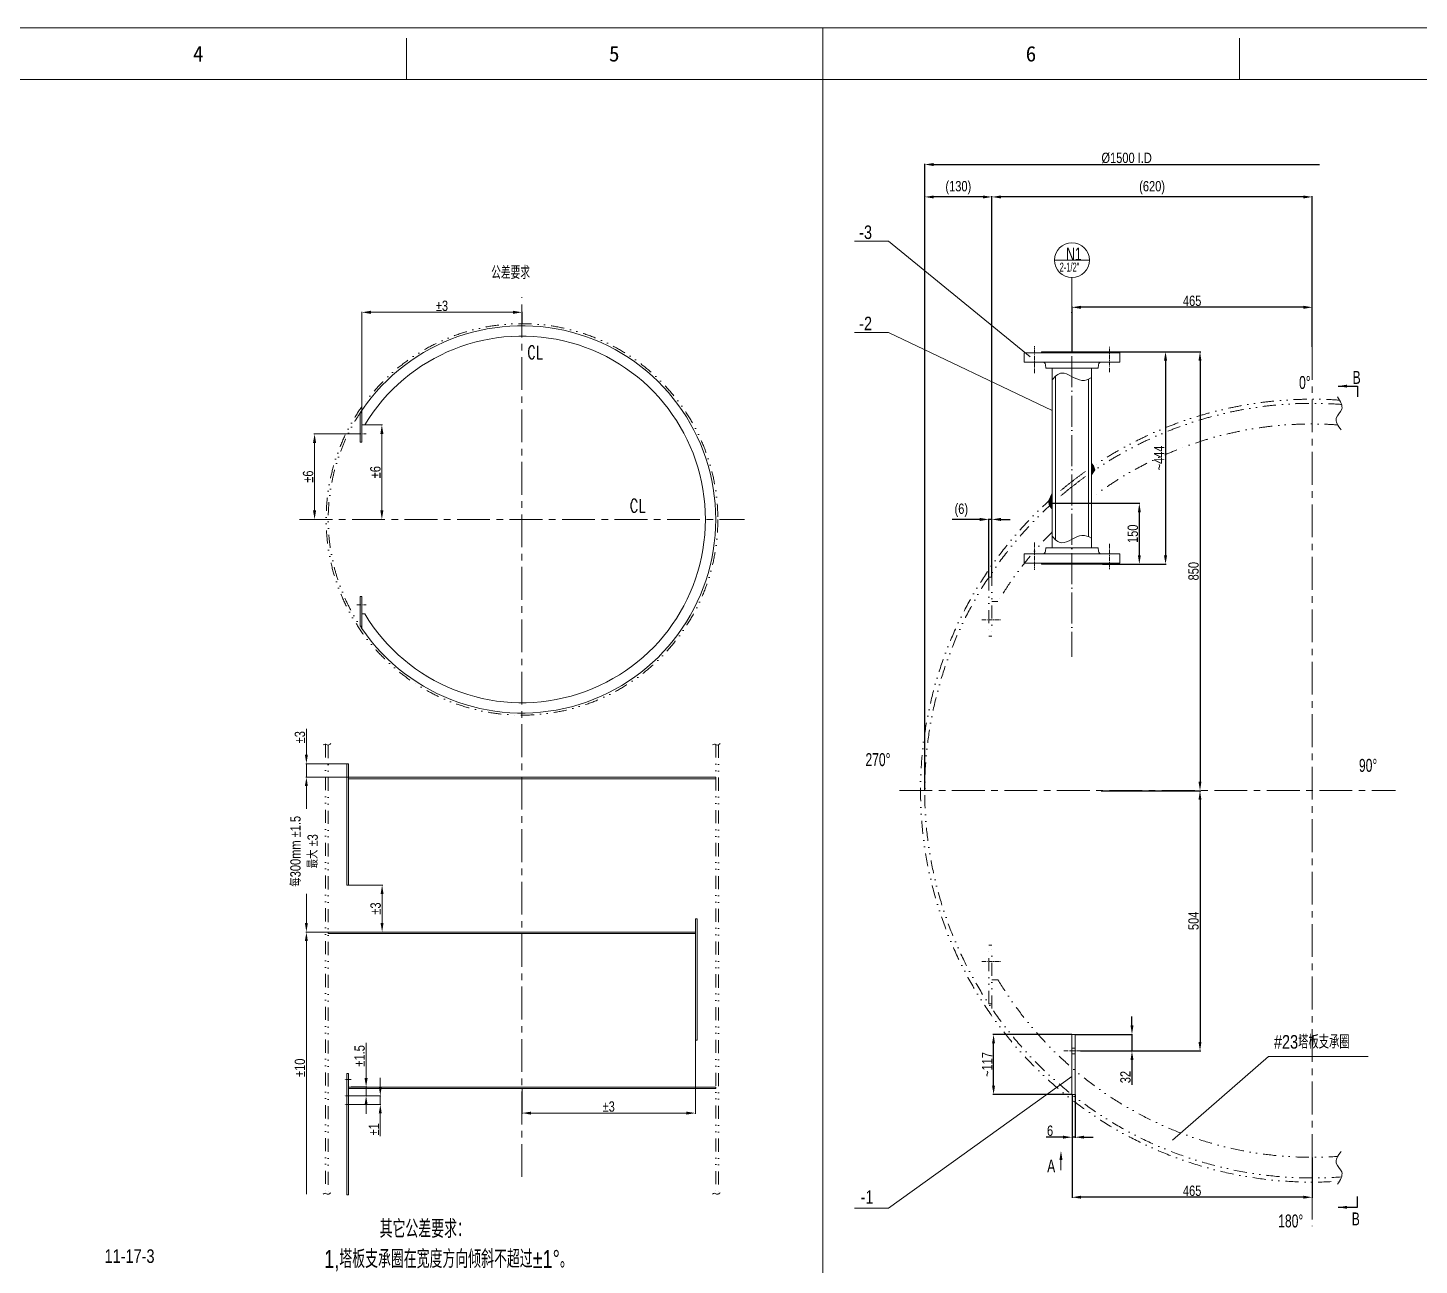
# Model space of a CAD drawing. Header units: millimetres. Extents: x 8160 to 405605, y -30951 to 80400.
# Drawn here: x 369472 to 380242, y 20978 to 30562 of the extents above; entities that cross this region are included whole.
import ezdxf

# ---------------------------------------------------------------- set-up
doc = ezdxf.new("R2010")
doc.units = ezdxf.units.MM
for name, pattern in [('ACAD_ISO04W100', [30.5, 24, -3, 0.5, -3]), ('CENTER', [50.8, 31.75, -6.35, 6.35, -6.35]), ('DIVIDE', [31.75, 12.7, -6.35, 0, -6.35, 0, -6.35]), ('HIDDEN', [9.525, 6.35, -3.175])]:
    doc.linetypes.add(name, pattern=pattern)
doc.layers.get('0').update_dxf_attribs({"lineweight": 13})
doc.layers.get('Defpoints').update_dxf_attribs({"lineweight": 13})
for name, color, linetype, lineweight in [('bh', 7, 'Continuous', 13), ('CENTER', 1, 'CENTER', 13), ('DIM', 7, 'Continuous', 13), ('DIVIDE', 3, 'DIVIDE', 13), ('HIDDEN', 6, 'HIDDEN', 13), ('PROFILE', 4, 'Continuous', 15), ('SEE', 2, 'Continuous', 13), ('table_o', 161, 'Continuous', 13)]:
    doc.layers.add(name, color=color, linetype=linetype, lineweight=lineweight)
doc.styles.add('HZ', font='txt.shx', dxfattribs={"width": 0.75, "bigfont": 'tcc_hzdx.shx'})
doc.styles.add('HZDX', font='tcc_simp.shx', dxfattribs={"width": 0.8, "height": 80, "bigfont": 'hzdx.shx'})
doc.styles.add('TCC', font='tcc_simp.shx', dxfattribs={"width": 0.75, "bigfont": 'tcc_hzdx.shx'})
doc.styles.add('图签', font='SimSun.ttf', dxfattribs={"height": 3})
doc.dimstyles.new('uni', dxfattribs={"dimtxt": 90, "dimasz": 70, "dimexe": 5, "dimexo": 0.625, "dimgap": 10, "dimtad": 1, "dimdec": 0, "dimdsep": 46, "dimtxsty": 'HZDX', "dimcen": 2.5, "dimadec": 0, "dimazin": 0, "dimtfac": 1, "dimtdec": 0, "dimtmove": 0, "dimatfit": 3, "dimfxl": 0, "dimarcsym": 0})

# ---------------------------------------------------------------- blocks, each defined once
blk = doc.blocks.new('*D698')
at = {"layer": 'Defpoints', "color": 0}
for p in [(88556, 9970), (89796, 9882), (88556, 9210)]:
    blk.add_point(p, dxfattribs=at)
at = {"layer": 'DIM', "color": 0, "lineweight": -2}
for p, q in [((88556, 9211), (88556, 9975)), ((89726, 9970), (88626, 9970)), ((89796, 9882), (89796, 9975))]:
    blk.add_line(p, q, dxfattribs=at)
at = {"layer": 'DIM', "color": 0}
for points in [[(88626, 9982), (88626, 9958), (88556, 9970)], [(89726, 9982), (89726, 9958), (89796, 9970)]]:
    blk.add_solid(points, dxfattribs=at)
at = {"layer": 'DIM', "color": 0, "insert": (89176, 10020), "char_height": 80, "attachment_point": 5, "style": 'HZDX'}
blk.add_mtext('%%p3', dxfattribs=at)
blk = doc.blocks.new('*D699')
at = {"layer": 'Defpoints', "color": 0}
for p in [(88579, 9098), (88579, 8366), (88711, 8366)]:
    blk.add_point(p, dxfattribs=at)
at = {"layer": 'DIM', "color": 0, "lineweight": -2}
for p, q in [((88580, 9098), (88716, 9098)), ((88711, 9028), (88711, 8436)), ((88580, 8366), (88716, 8366))]:
    blk.add_line(p, q, dxfattribs=at)
at = {"layer": 'DIM', "color": 0}
for points in [[(88699, 9028), (88723, 9028), (88711, 9098)], [(88699, 8436), (88723, 8436), (88711, 8366)]]:
    blk.add_solid(points, dxfattribs=at)
at = {"layer": 'DIM', "color": 0, "insert": (88661, 8732), "char_height": 80, "attachment_point": 5, "rotation": 90, "style": 'HZDX'}
blk.add_mtext('%%p6', dxfattribs=at)
blk = doc.blocks.new('*D700')
at = {"layer": 'Defpoints', "color": 0}
for p in [(88517, 9028), (88190, 8366), (88280, 8366)]:
    blk.add_point(p, dxfattribs=at)
at = {"layer": 'DIM', "color": 0, "lineweight": -2}
for p, q in [((88516, 9028), (88185, 9028)), ((88190, 8958), (88190, 8436)), ((88279, 8366), (88185, 8366))]:
    blk.add_line(p, q, dxfattribs=at)
at = {"layer": 'DIM', "color": 0}
for points in [[(88178, 8958), (88202, 8958), (88190, 9028)], [(88178, 8436), (88202, 8436), (88190, 8366)]]:
    blk.add_solid(points, dxfattribs=at)
at = {"layer": 'DIM', "color": 0, "insert": (88140, 8697), "char_height": 80, "attachment_point": 5, "rotation": 90, "style": 'HZDX'}
blk.add_mtext('%%p6', dxfattribs=at)
blk = doc.blocks.new('*D701')
at = {"layer": 'Defpoints', "color": 0}
for p in [(88127, 6474), (88441, 6474), (88453, 6370)]:
    blk.add_point(p, dxfattribs=at)
at = {"layer": 'DIM', "color": 0, "lineweight": -2}
for p, q in [((88127, 6544), (88127, 6745)), ((88440, 6474), (88122, 6474)), ((88127, 6370), (88127, 6474)), ((88452, 6370), (88122, 6370)), ((88127, 6300), (88127, 6230))]:
    blk.add_line(p, q, dxfattribs=at)
at = {"layer": 'DIM', "color": 0}
for points in [[(88115, 6544), (88138, 6544), (88127, 6474)], [(88115, 6300), (88138, 6300), (88127, 6370)]]:
    blk.add_solid(points, dxfattribs=at)
at = {"layer": 'DIM', "color": 0, "insert": (88077, 6679), "char_height": 80, "attachment_point": 5, "rotation": 90, "style": 'HZDX'}
blk.add_mtext('%%P3', dxfattribs=at)
blk = doc.blocks.new('*D702')
at = {"layer": 'Defpoints', "color": 0}
for p in [(88453, 6370), (88127, 5170), (88296, 5170)]:
    blk.add_point(p, dxfattribs=at)
at = {"layer": 'DIM', "color": 0, "lineweight": -2}
for p, q in [((88452, 6370), (88122, 6370)), ((88127, 6300), (88127, 6124)), ((88127, 5240), (88127, 5467)), ((88295, 5170), (88122, 5170))]:
    blk.add_line(p, q, dxfattribs=at)
at = {"layer": 'DIM', "color": 0}
for points in [[(88115, 6300), (88138, 6300), (88127, 6370)], [(88115, 5240), (88138, 5240), (88127, 5170)]]:
    blk.add_solid(points, dxfattribs=at)
at = {"layer": 'DIM', "color": 0, "insert": (88109, 5795), "char_height": 80, "attachment_point": 5, "rotation": 90, "style": 'HZDX'}
blk.add_mtext('每300mm %%P1.5\\P最大 %%p3', dxfattribs=at)
blk = doc.blocks.new('*D703')
at = {"layer": 'Defpoints', "color": 0}
for p in [(88453, 5534), (88453, 5170), (88713, 5170)]:
    blk.add_point(p, dxfattribs=at)
at = {"layer": 'DIM', "color": 0, "lineweight": -2}
for p, q in [((88454, 5534), (88718, 5534)), ((88713, 5464), (88713, 5240)), ((88454, 5170), (88718, 5170))]:
    blk.add_line(p, q, dxfattribs=at)
at = {"layer": 'DIM', "color": 0}
for points in [[(88701, 5464), (88724, 5464), (88713, 5534)], [(88701, 5240), (88724, 5240), (88713, 5170)]]:
    blk.add_solid(points, dxfattribs=at)
at = {"layer": 'DIM', "color": 0, "insert": (88663, 5352), "char_height": 80, "attachment_point": 5, "rotation": 90, "style": 'HZDX'}
blk.add_mtext('%%p3', dxfattribs=at)
blk = doc.blocks.new('*D704')
at = {"layer": 'Defpoints', "color": 0}
for p in [(91139, 4334), (89796, 3958), (91139, 3768)]:
    blk.add_point(p, dxfattribs=at)
at = {"layer": 'DIM', "color": 0, "lineweight": -2}
for p, q in [((91139, 4333), (91139, 3763)), ((89796, 3957), (89796, 3763)), ((89866, 3768), (91069, 3768))]:
    blk.add_line(p, q, dxfattribs=at)
at = {"layer": 'DIM', "color": 0}
for points in [[(89866, 3779), (89866, 3756), (89796, 3768)], [(91069, 3779), (91069, 3756), (91139, 3768)]]:
    blk.add_solid(points, dxfattribs=at)
at = {"layer": 'DIM', "color": 0, "insert": (90467, 3818), "char_height": 80, "attachment_point": 5, "style": 'HZDX'}
blk.add_mtext('%%p3', dxfattribs=at)
blk = doc.blocks.new('*D705')
at = {"layer": 'Defpoints', "color": 0}
for p in [(88473, 3970), (88473, 3902), (88589, 3970)]:
    blk.add_point(p, dxfattribs=at)
at = {"layer": 'DIM', "color": 0, "lineweight": -2}
for p, q in [((88589, 4040), (88589, 4313)), ((88473, 3970), (88594, 3970)), ((88473, 3902), (88594, 3902)), ((88589, 3902), (88589, 3970)), ((88589, 3832), (88589, 3762))]:
    blk.add_line(p, q, dxfattribs=at)
at = {"layer": 'DIM', "color": 0}
for points in [[(88577, 4040), (88601, 4040), (88589, 3970)], [(88577, 3832), (88601, 3832), (88589, 3902)]]:
    blk.add_solid(points, dxfattribs=at)
at = {"layer": 'DIM', "color": 0, "insert": (88539, 4211), "char_height": 80, "attachment_point": 5, "rotation": 90, "style": 'HZDX'}
blk.add_mtext('%%p1.5', dxfattribs=at)
blk = doc.blocks.new('*D697')
at = {"layer": 'Defpoints', "color": 0}
for p in [(88473, 3902), (88473, 3835), (88699, 3835)]:
    blk.add_point(p, dxfattribs=at)
at = {"layer": 'DIM', "color": 0, "lineweight": -2}
for p, q in [((88699, 3972), (88699, 4042)), ((88474, 3902), (88704, 3902)), ((88699, 3902), (88699, 3835)), ((88473, 3835), (88704, 3835)), ((88699, 3765), (88699, 3589))]:
    blk.add_line(p, q, dxfattribs=at)
at = {"layer": 'DIM', "color": 0}
for points in [[(88687, 3972), (88710, 3972), (88699, 3902)], [(88687, 3765), (88710, 3765), (88699, 3835)]]:
    blk.add_solid(points, dxfattribs=at)
at = {"layer": 'DIM', "color": 0, "insert": (88649, 3642), "char_height": 80, "attachment_point": 5, "rotation": 90, "style": 'HZDX'}
blk.add_mtext('%%p1', dxfattribs=at)
blk = doc.blocks.new('*D706')
at = {"layer": 'Defpoints', "color": 0}
for p in [(88296, 5170), (88127, 3139), (88296, 3139)]:
    blk.add_point(p, dxfattribs=at)
at = {"layer": 'DIM', "color": 0, "lineweight": -2}
for p, q in [((88295, 5170), (88122, 5170)), ((88127, 5100), (88127, 3139))]:
    blk.add_line(p, q, dxfattribs=at)
at = {"layer": 'DIM', "color": 0}
blk.add_solid([(88115, 5100), (88138, 5100), (88127, 5170)], dxfattribs=at)
at = {"layer": 'DIM', "color": 0, "insert": (88077, 4119), "char_height": 80, "attachment_point": 5, "rotation": 90, "style": 'HZDX'}
blk.add_mtext('%%p10', dxfattribs=at)
blk = doc.blocks.new('_None')
blk = doc.blocks.new('*D426')
at = {"layer": 'Defpoints', "color": 0}
for p in [(377403, 26879), (377791, 26407), (378076, 26407)]:
    blk.add_point(p, dxfattribs=at)
at = {"layer": 'DIM', "color": 0, "lineweight": -2}
for p, q in [((377403, 26879), (378081, 26879)), ((378076, 26809), (378076, 26477)), ((377791, 26407), (378081, 26407))]:
    blk.add_line(p, q, dxfattribs=at)
at = {"layer": 'DIM', "color": 0}
for points in [[(378065, 26809), (378088, 26809), (378076, 26879)], [(378065, 26477), (378088, 26477), (378076, 26407)]]:
    blk.add_solid(points, dxfattribs=at)
at = {"layer": 'DIM', "color": 0, "insert": (378026, 26643), "char_height": 80, "attachment_point": 5, "rotation": 90, "style": 'HZDX'}
blk.add_mtext('150', dxfattribs=at)
blk = doc.blocks.new('*D429')
at = {"layer": 'Defpoints', "color": 0}
for p in [(377791, 28053), (377791, 26407), (378279, 26407)]:
    blk.add_point(p, dxfattribs=at)
at = {"layer": 'DIM', "color": 0, "lineweight": -2}
for p, q in [((377791, 28053), (378284, 28053)), ((378279, 27983), (378279, 26477)), ((377791, 26407), (378284, 26407))]:
    blk.add_line(p, q, dxfattribs=at)
at = {"layer": 'DIM', "color": 0}
for points in [[(378267, 27983), (378291, 27983), (378279, 28053)], [(378267, 26477), (378291, 26477), (378279, 26407)]]:
    blk.add_solid(points, dxfattribs=at)
at = {"layer": 'DIM', "color": 0, "insert": (378229, 27230), "char_height": 80, "attachment_point": 5, "rotation": 90, "style": 'HZDX'}
blk.add_mtext('~444', dxfattribs=at)
blk = doc.blocks.new('*D427')
at = {"layer": 'Defpoints', "color": 0}
for p in [(377791, 28053), (377781, 24653), (378546, 24653)]:
    blk.add_point(p, dxfattribs=at)
at = {"layer": 'DIM', "color": 0, "lineweight": -2}
for p, q in [((377791, 28053), (378551, 28053)), ((378546, 27983), (378546, 24723)), ((377782, 24653), (378551, 24653))]:
    blk.add_line(p, q, dxfattribs=at)
at = {"layer": 'DIM', "color": 0}
for points in [[(378534, 27983), (378557, 27983), (378546, 28053)], [(378534, 24723), (378557, 24723), (378546, 24653)]]:
    blk.add_solid(points, dxfattribs=at)
at = {"layer": 'DIM', "color": 0, "insert": (378496, 26353), "char_height": 80, "attachment_point": 5, "rotation": 90, "style": 'HZDX'}
blk.add_mtext('850', dxfattribs=at)
blk = doc.blocks.new('*D428')
at = {"layer": 'Defpoints', "color": 0}
for p in [(377780, 24653), (377620, 22637), (378546, 22637)]:
    blk.add_point(p, dxfattribs=at)
at = {"layer": 'DIM', "color": 0, "lineweight": -2}
for p, q in [((377780, 24653), (378551, 24653)), ((378546, 24583), (378546, 22707)), ((377621, 22637), (378551, 22637))]:
    blk.add_line(p, q, dxfattribs=at)
at = {"layer": 'DIM', "color": 0}
for points in [[(378534, 24583), (378557, 24583), (378546, 24653)], [(378534, 22707), (378557, 22707), (378546, 22637)]]:
    blk.add_solid(points, dxfattribs=at)
at = {"layer": 'DIM', "color": 0, "insert": (378496, 23645), "char_height": 80, "attachment_point": 5, "rotation": 90, "style": 'HZDX'}
blk.add_mtext('504', dxfattribs=at)
blk = doc.blocks.new('*D430')
at = {"layer": 'Defpoints', "color": 0}
for p in [(377555, 22299), (377579, 22299), (377579, 21969)]:
    blk.add_point(p, dxfattribs=at)
at = {"layer": 'DIM', "color": 0, "lineweight": -2}
for p, q in [((377555, 22299), (377555, 21964)), ((377579, 22299), (377579, 21964)), ((377485, 21969), (377355, 21969)), ((377579, 21969), (377555, 21969)), ((377649, 21969), (377719, 21969))]:
    blk.add_line(p, q, dxfattribs=at)
at = {"layer": 'DIM', "color": 0}
for points in [[(377485, 21981), (377485, 21958), (377555, 21969)], [(377649, 21981), (377649, 21958), (377579, 21969)]]:
    blk.add_solid(points, dxfattribs=at)
at = {"layer": 'DIM', "color": 0, "insert": (377385, 22019), "char_height": 80, "attachment_point": 5, "style": 'HZDX'}
blk.add_mtext('6', dxfattribs=at)
blk = doc.blocks.new('*D431')
at = {"layer": 'Defpoints', "color": 0}
for p in [(377555, 28397), (377555, 28053), (379415, 28089)]:
    blk.add_point(p, dxfattribs=at)
at = {"layer": 'DIM', "color": 0, "lineweight": -2}
for p, q in [((377555, 28054), (377555, 28402)), ((379345, 28397), (377625, 28397)), ((379415, 28090), (379415, 28402))]:
    blk.add_line(p, q, dxfattribs=at)
at = {"layer": 'DIM', "color": 0}
for points in [[(377625, 28409), (377625, 28385), (377555, 28397)], [(379345, 28409), (379345, 28385), (379415, 28397)]]:
    blk.add_solid(points, dxfattribs=at)
at = {"layer": 'DIM', "color": 0, "insert": (378485, 28447), "char_height": 80, "attachment_point": 5, "style": 'HZDX'}
blk.add_mtext('465', dxfattribs=at)
blk = doc.blocks.new('*D425')
at = {"layer": 'Defpoints', "color": 0}
for p in [(376948, 22765), (377555, 22765), (377555, 22299)]:
    blk.add_point(p, dxfattribs=at)
at = {"layer": 'DIM', "color": 0, "lineweight": -2}
for p, q in [((377554, 22765), (376943, 22765)), ((376948, 22369), (376948, 22695)), ((377554, 22299), (376943, 22299))]:
    blk.add_line(p, q, dxfattribs=at)
at = {"layer": 'DIM', "color": 0}
for points in [[(376936, 22695), (376959, 22695), (376948, 22765)], [(376936, 22369), (376959, 22369), (376948, 22299)]]:
    blk.add_solid(points, dxfattribs=at)
at = {"layer": 'DIM', "color": 0, "insert": (376898, 22532), "char_height": 80, "attachment_point": 5, "rotation": 90, "style": 'HZDX'}
blk.add_mtext('~117', dxfattribs=at)
blk = doc.blocks.new('*D432')
at = {"layer": 'Defpoints', "color": 0}
for p in [(376935, 29252), (379415, 28089), (376935, 26341)]:
    blk.add_point(p, dxfattribs=at)
at = {"layer": 'DIM', "color": 0, "lineweight": -2}
for p, q in [((376935, 26342), (376935, 29257)), ((379345, 29252), (377005, 29252)), ((379415, 28090), (379415, 29257))]:
    blk.add_line(p, q, dxfattribs=at)
at = {"layer": 'DIM', "color": 0}
for points in [[(377005, 29263), (377005, 29240), (376935, 29252)], [(379345, 29263), (379345, 29240), (379415, 29252)]]:
    blk.add_solid(points, dxfattribs=at)
at = {"layer": 'DIM', "color": 0, "insert": (378175, 29323), "char_height": 80, "attachment_point": 5, "style": 'HZDX'}
blk.add_mtext('(620)', dxfattribs=at)
blk = doc.blocks.new('*D433')
at = {"layer": 'Defpoints', "color": 0}
for p in [(376911, 26754), (376911, 26306), (376935, 26306)]:
    blk.add_point(p, dxfattribs=at)
at = {"layer": 'DIM', "color": 0, "lineweight": -2}
for p, q in [((376841, 26754), (376626, 26754)), ((376911, 26306), (376911, 26759)), ((376935, 26754), (376911, 26754)), ((376935, 26306), (376935, 26759)), ((377005, 26754), (377075, 26754))]:
    blk.add_line(p, q, dxfattribs=at)
at = {"layer": 'DIM', "color": 0}
for points in [[(376841, 26766), (376841, 26742), (376911, 26754)], [(377005, 26766), (377005, 26742), (376935, 26754)]]:
    blk.add_solid(points, dxfattribs=at)
at = {"layer": 'DIM', "color": 0, "insert": (376698, 26825), "char_height": 80, "attachment_point": 5, "style": 'HZDX'}
blk.add_mtext('(6)', dxfattribs=at)
blk = doc.blocks.new('*D434')
at = {"layer": 'Defpoints', "color": 0}
for p in [(376415, 29252), (376935, 26306), (376415, 24653)]:
    blk.add_point(p, dxfattribs=at)
at = {"layer": 'DIM', "color": 0, "lineweight": -2}
for p, q in [((376415, 24654), (376415, 29257)), ((376865, 29252), (376485, 29252)), ((376935, 26306), (376935, 29257))]:
    blk.add_line(p, q, dxfattribs=at)
at = {"layer": 'DIM', "color": 0}
for points in [[(376485, 29263), (376485, 29240), (376415, 29252)], [(376865, 29263), (376865, 29240), (376935, 29252)]]:
    blk.add_solid(points, dxfattribs=at)
at = {"layer": 'DIM', "color": 0, "insert": (376675, 29323), "char_height": 80, "attachment_point": 5, "style": 'HZDX'}
blk.add_mtext('(130)', dxfattribs=at)
blk = doc.blocks.new('*D435')
at = {"layer": 'Defpoints', "color": 0}
for p in [(379470, 29503), (379470, 26708), (376415, 24653)]:
    blk.add_point(p, dxfattribs=at)
at = {"layer": 'DIM', "color": 0, "lineweight": -2}
for p, q in [((376415, 24654), (376415, 29508)), ((376485, 29503), (379470, 29503))]:
    blk.add_line(p, q, dxfattribs=at)
at = {"layer": 'DIM', "color": 0}
blk.add_solid([(376485, 29515), (376485, 29491), (376415, 29503)], dxfattribs=at)
at = {"layer": 'DIM', "color": 0, "insert": (377978, 29553), "char_height": 80, "attachment_point": 5, "style": 'HZDX'}
blk.add_mtext('%%C1500 I.D', dxfattribs=at)
blk = doc.blocks.new('*D529')
at = {"layer": 'Defpoints', "color": 0}
for p in [(377555, 22299), (379415, 21813), (377555, 21504)]:
    blk.add_point(p, dxfattribs=at)
at = {"layer": 'DIM', "color": 0, "lineweight": -2}
for p, q in [((377555, 22299), (377555, 21499)), ((379415, 21813), (379415, 21499)), ((379345, 21504), (377625, 21504))]:
    blk.add_line(p, q, dxfattribs=at)
at = {"layer": 'DIM', "color": 0}
for points in [[(377625, 21516), (377625, 21493), (377555, 21504)], [(379345, 21516), (379345, 21493), (379415, 21504)]]:
    blk.add_solid(points, dxfattribs=at)
at = {"layer": 'DIM', "color": 0, "insert": (378485, 21554), "char_height": 80, "attachment_point": 5, "style": 'HZDX'}
blk.add_mtext('465', dxfattribs=at)
blk = doc.blocks.new('*D802')
at = {"layer": 'Defpoints', "color": 0}
for p in [(377579, 22765), (377620, 22637), (378019, 22637)]:
    blk.add_point(p, dxfattribs=at)
at = {"layer": 'DIM', "color": 0, "lineweight": -2}
for p, q in [((378019, 22835), (378019, 22905)), ((377579, 22765), (378024, 22765)), ((378019, 22765), (378019, 22637)), ((377621, 22637), (378024, 22637)), ((378019, 22567), (378019, 22374))]:
    blk.add_line(p, q, dxfattribs=at)
at = {"layer": 'DIM', "color": 0}
for points in [[(378008, 22835), (378031, 22835), (378019, 22765)], [(378008, 22567), (378031, 22567), (378019, 22637)]]:
    blk.add_solid(points, dxfattribs=at)
at = {"layer": 'DIM', "color": 0, "insert": (377969, 22435), "char_height": 80, "attachment_point": 5, "rotation": 90, "style": 'HZDX'}
blk.add_mtext('32', dxfattribs=at)
blk = doc.blocks.new('btol-1')
at = {"layer": 'CENTER', "ltscale": 8}
for p, q in [((89795.7, 3273.8), (89795.7, 10087.5)), ((88074.1, 8365.9), (91517.4, 8365.9))]:
    blk.add_line(p, q, dxfattribs=at)
at = {"layer": 'CENTER'}
for p, q in [((88516.8, 9027.9), (88589.2, 9027.9)), ((88516.8, 7703.9), (88589.2, 7703.9)), ((88472.7, 4027.8), (88421.2, 4027.8)), ((88472.7, 3902.1), (88421.2, 3902.1)), ((88472.7, 3835.4), (88421.2, 3835.4))]:
    blk.add_line(p, q, dxfattribs=at)
at = {"layer": 'DIVIDE', "ltscale": 8}
for p, q in [((88275.7, 6624.8), (88275.7, 3145.6)), ((88295.7, 6618.5), (88295.7, 3139.3)), ((91295.7, 6622.6), (91295.7, 3143.5)), ((91315.7, 6620.1), (91315.7, 3140.9))]:
    blk.add_line(p, q, dxfattribs=at)
blk.add_circle((89795.7, 8365.9), 1516, dxfattribs=at)
blk.add_arc((89795.7, 8365.9), 1500, 145.75783, 214.24217, dxfattribs=at)
at = {"layer": 'PROFILE'}
for p, q in [((88543.7, 9192), (88543.7, 8963.9)), ((88543.7, 9192), (88555.7, 9192)), ((88555.7, 9209.9), (88555.7, 8963.9)), ((88555.7, 9097.9), (88578.9, 9097.9)), ((88543.7, 8963.9), (88555.7, 8963.9)), ((88543.7, 7767.9), (88555.7, 7767.9)), ((88543.7, 7539.7), (88543.7, 7767.9)), ((88555.7, 7521.8), (88555.7, 7767.9)), ((88543.7, 7539.7), (88555.7, 7539.7)), ((88555.7, 7633.9), (88578.9, 7633.9)), ((88440.9, 6473.5), (88440.9, 5533.5)), ((88452.9, 6473.5), (88440.9, 6473.5)), ((88452.9, 6473.5), (88452.9, 5533.5)), ((88452.9, 6369.5), (91295.7, 6369.5)), ((88452.9, 6357.5), (91295.7, 6357.5)), ((91295.7, 6357.5), (91295.7, 6369.5)), ((88452.9, 5533.5), (88440.9, 5533.5)), ((91138.6, 5273.5), (91138.6, 4733.5)), ((91138.6, 5273.5), (91150.6, 5273.5)), ((91150.6, 5273.5), (91150.6, 4733.5)), ((91138.6, 5169.5), (88295.7, 5169.5)), ((88295.7, 5157.5), (88295.7, 5169.5)), ((91138.6, 5157.5), (88295.7, 5157.5)), ((91138.7, 4735.6), (91138.6, 4333.5)), ((91150.6, 4733.5), (91150.6, 4333.5)), ((91138.6, 4333.5), (91150.6, 4333.5)), ((88440.9, 4073.5), (88440.9, 3133.5)), ((88452.9, 4073.5), (88440.9, 4073.5)), ((88452.9, 4073.5), (88452.9, 3133.5)), ((88452.9, 3969.5), (91295.7, 3969.5)), ((88452.9, 3957.5), (91295.7, 3957.5)), ((91295.7, 3957.5), (91295.7, 3969.5)), ((88452.9, 3133.5), (88440.9, 3133.5))]:
    blk.add_line(p, q, dxfattribs=at)
for radius, start, end in [(1500, 214.24217, 145.75783), (1420, 211.03041, 148.96959)]:
    blk.add_arc((89795.7, 8365.9), radius, start, end, dxfattribs=at)
at = {"layer": 'SEE'}
for points in [[(88256.2, 6619.1), (88271.5, 6625.4), (88293.8, 6618.4), (88315.4, 6630.3)], [(91270.4, 6619.1), (91285.7, 6625.4), (91308, 6618.4), (91329.6, 6630.3)], [(88256.2, 3140), (88271.5, 3146.3), (88293.8, 3139.3), (88315.4, 3151.1)], [(91270.4, 3140), (91285.7, 3146.3), (91308, 3139.3), (91329.6, 3151.1)]]:
    blk.add_spline(points, degree=3, dxfattribs=at)
at = {"insert": (88264.8, 2940.9), "char_height": 140, "width": 3591.964, "attachment_point": 1, "style": 'TCC'}
blk.add_mtext('{\\Ftcc_simp,hzdx|c134;           其它公差要求：\\P1,塔板支承圈在宽度方向倾斜不超过%%P1%%D。\\P2,支承圈任意300mm弦长平面度公差\\Ftxt|c0;\\H0.8333x;≤\\Ftcc_simp,hzdx|c134;\\H1.2x;1.5mm。\\P  整个支承圈平面度公差\\Ftxt|c0;\\H0.8333x;≤\\Ftcc_simp,hzdx|c134;\\H1.2x;2mm。\\P3,支承圈方位与塔体中心线最大允许偏差为6mm。\\P4,圆度偏差按JB/T4710中的规定。}', dxfattribs=at)
at = {"layer": 'DIM', "style": 'HZ', "width": 0.75}
for s, p in [('公差要求', (89557.3, 10227.7)), ('CL', (89835.6, 9610)), ('CL', (90629.4, 8422))]:
    blk.add_text(s, height=100, dxfattribs=at).set_placement(p)
at = {"layer": 'DIM'}
for base, p1, p2, picture, middle in [((88555.7, 9970.1), (89795.7, 9881.9), (88555.7, 9209.9), '*D698', (89175.7, 10020.1)), ((91138.6, 3767.8), (89795.7, 3957.5), (91138.6, 4333.5), '*D704', (90467.1, 3817.8))]:
    dim = blk.add_linear_dim(base=base, p1=p1, p2=p2, text='%%p3', dimstyle='uni', dxfattribs=at)
    dim.commit()
    dim.dimension.update_dxf_attribs({"geometry": picture, "text_midpoint": middle})
for base, p1, p2, text, picture, middle in [((88711, 8365.9), (88578.9, 9097.9), (88578.9, 8365.9), '%%p6', '*D699', (88661, 8731.9)), ((88189.8, 8365.9), (88516.8, 9027.9), (88279.7, 8365.9), '%%p6', '*D700', (88139.8, 8696.9)), ((88126.7, 6473.5), (88452.9, 6369.5), (88440.9, 6473.5), '%%P3', '*D701', (88076.7, 6679.2)), ((88712.8, 5169.5), (88452.9, 5533.5), (88452.9, 5169.5), '%%p3', '*D703', (88662.8, 5351.5)), ((88589.1, 3969.5), (88472.7, 3902.1), (88472.7, 3969.5), '%%p1.5', '*D705', (88539.1, 4211.4)), ((88698.8, 3835.4), (88473.3, 3902.1), (88472.7, 3835.4), '%%p1', '*D697', (88648.8, 3642.3))]:
    dim = blk.add_linear_dim(base=base, p1=p1, p2=p2, angle=90, text=text, dimstyle='uni', dxfattribs=at)
    dim.commit()
    dim.dimension.update_dxf_attribs({"geometry": picture, "text_midpoint": middle})
dim = blk.add_linear_dim(base=(88126.7, 5169.5), p1=(88452.9, 6369.5), p2=(88295.7, 5169.5), angle=90, text='每300mm %%P1.5\\P最大 %%p3', dimstyle='uni', override={"dimtmove": 2}, dxfattribs=at)
dim.commit()
dim.dimension.update_dxf_attribs({"geometry": '*D702', "text_midpoint": (88108.7, 5795.5), "dimtype": 160})
dim = blk.add_linear_dim(base=(88126.7, 3139.3), p1=(88295.7, 5169.5), p2=(88295.7, 3139.3), angle=90, text='%%p10', dimstyle='uni', override={"dimblk2": 'None', "dimsah": 1, "dimse2": 1}, dxfattribs=at)
dim.commit()
dim.dimension.update_dxf_attribs({"geometry": '*D706', "text_midpoint": (88076.7, 4119.4)})

msp = doc.modelspace()

# ---------------------------------------------------------------- hatches: boundary and pattern name
at = {"layer": 'bh'}
h = msp.add_hatch(color=7, dxfattribs=at)
h.paths.add_polyline_path([(377721, 27168.2, 0.0014408), (377706.6, 27158.4), (377706.6, 27187.6)])
h.paths.add_polyline_path([(377732.1, 27137.1, 0.0025788), (377706.6, 27119.6), (377706.6, 27158.4, -0.0014408), (377721, 27168.2)])
h.paths.add_polyline_path([(377706.6, 27100.7), (377706.6, 27119.6, -0.0025788), (377732.1, 27137.1)])
h = msp.add_hatch(color=7, dxfattribs=at)
h.paths.add_polyline_path([(377402.6, 26921.5, 0.0032617), (377373.2, 26895.1), (377402.6, 26958.1)])
h.paths.add_polyline_path([(377402.6, 26878.6, 0.0023745), (377381.5, 26859.4), (377373.2, 26895.1, -0.0032617), (377402.6, 26921.5)])
h.paths.add_polyline_path([(377402.6, 26834.9), (377381.5, 26859.4, -0.0023745), (377402.6, 26878.6)])

# ---------------------------------------------------------------- linework, layer by layer
at = {"color": 7}
for p, q in [((392146.8, 30561.8), (358506.8, 30561.8)), ((372402.8, 30161.8), (372402.8, 30481.8)), ((375626.8, 30561.8), (375626.8, 29961.8)), ((378850.8, 30161.8), (378850.8, 30481.8)), ((391746.8, 30161.8), (359506.8, 30161.8))]:
    msp.add_line(p, q, dxfattribs=at)
at = {"layer": 'bh', "color": 7}
for p, q in [((377706.6, 27187.6), (377721, 27168.2)), ((377721, 27168.2), (377732.1, 27137.1)), ((377732.1, 27137.1), (377706.6, 27100.7)), ((377402.6, 26958.1), (377373.2, 26895.1)), ((377373.2, 26895.1), (377381.5, 26859.4)), ((377381.5, 26859.4), (377402.6, 26834.9))]:
    msp.add_line(p, q, dxfattribs=at)
at = {"layer": 'CENTER', "color": 7, "linetype": 'ACAD_ISO04W100', "ltscale": 10}
msp.add_line((377554.6, 28627.3), (377554.6, 25690.5), dxfattribs=at)
at = {"layer": 'CENTER', "color": 7}
for p, q in [((377264.6, 27886), (377264.6, 28095.9)), ((377844.6, 27894.5), (377844.6, 28095.9)), ((377264.6, 26574.4), (377264.6, 26364.5)), ((377844.6, 26565.9), (377844.6, 26364.5)), ((376856.7, 25977.3), (377001.6, 25977.3)), ((376856.7, 23329.3), (377001.6, 23329.3)), ((377491.1, 22637.3), (377620.3, 22637.3))]:
    msp.add_line(p, q, dxfattribs=at)
at = {"layer": 'CENTER', "color": 7, "ltscale": 8}
for p, q in [((379414.6, 28089.5), (379414.6, 21279.3)), ((376218.8, 24653.3), (380058.1, 24653.3))]:
    msp.add_line(p, q, dxfattribs=at)
at = {"layer": 'DIVIDE', "color": 7, "ltscale": 8}
for p, q in [((376910.6, 26305.6), (376910.6, 25849.3)), ((376910.6, 26305.6), (376934.6, 26305.6)), ((376934.6, 26341.4), (376934.6, 25849.3)), ((376934.6, 26117.3), (376981, 26117.3)), ((376910.6, 25849.3), (376934.6, 25849.3)), ((376910.6, 23457.3), (376934.6, 23457.3)), ((376910.6, 23001), (376910.6, 23457.3)), ((376934.6, 22965.2), (376934.6, 23457.3)), ((376934.6, 23189.3), (376981, 23189.3)), ((376910.6, 23001), (376934.6, 23001))]:
    msp.add_line(p, q, dxfattribs=at)
for radius, start, end in [(3032, 86.00043, 124.28602), (3000, 85.65792, 124.70375), (2840, 86.01521, 126.97084), (3032, 131.57412, 273.99957), (3000, 132.11854, 274.34208), (2840, 135.109, 148.96959), (2840, 211.03041, 273.98479)]:
    msp.add_arc((379414.6, 24653.3), radius, start, end, dxfattribs=at)
at = {"layer": 'HIDDEN', "color": 7}
for radius, start, end in [(3032, 125.36311, 129.96486), (3000, 125.79802, 130.47898)]:
    msp.add_arc((379414.6, 24653.3), radius, start, end, dxfattribs=at)
at = {"layer": 'PROFILE', "color": 7}
for p, q in [((377184.6, 28045.3), (377924.6, 28045.3)), ((377184.6, 27973.3), (377184.6, 28045.3)), ((377318.6, 28053.3), (377790.6, 28053.3)), ((377318.6, 28045.3), (377318.6, 28053.3)), ((377790.6, 28045.3), (377790.6, 28053.3)), ((377924.6, 27973.3), (377924.6, 28045.3)), ((377184.6, 27973.3), (377325.3, 27973.3)), ((377783.8, 27973.3), (377325.3, 27973.3)), ((377352.5, 27925.3), (377349.2, 27952.2)), ((377352.5, 27925.3), (377756.7, 27925.3)), ((377402.6, 26535.1), (377402.6, 27925.3)), ((377706.6, 26535.1), (377706.6, 27925.3)), ((377756.7, 27925.3), (377760, 27952.2)), ((377924.6, 27973.3), (377783.8, 27973.3)), ((377426.6, 26597.9), (377426.6, 27862.5)), ((377682.6, 26620.8), (377682.6, 27839.6)), ((377352.5, 26535.1), (377349.2, 26508.2)), ((377352.5, 26535.1), (377756.7, 26535.1)), ((377756.7, 26535.1), (377760, 26508.2)), ((377184.6, 26487.1), (377325.3, 26487.1)), ((377184.6, 26487.1), (377184.6, 26415.1)), ((377184.6, 26415.1), (377924.6, 26415.1)), ((377318.6, 26415.1), (377318.6, 26407.1)), ((377318.6, 26407.1), (377790.6, 26407.1)), ((377783.8, 26487.1), (377325.3, 26487.1)), ((377924.6, 26487.1), (377783.8, 26487.1)), ((377790.6, 26415.1), (377790.6, 26407.1)), ((377924.6, 26487.1), (377924.6, 26415.1)), ((377554.6, 22765.3), (377578.6, 22765.3)), ((377554.6, 22765.3), (377554.6, 22299.5)), ((377578.6, 22765.3), (377578.6, 22299.5)), ((377554.6, 22659.3), (377578.6, 22659.3)), ((377554.6, 22615.3), (377578.6, 22615.3)), ((377554.6, 22299.5), (377578.6, 22299.5))]:
    msp.add_line(p, q, dxfattribs=at)
for centre, start, end in [((377325.3, 27949.3), 7, 90), ((377783.8, 27949.3), 90, 173), ((377325.3, 26511.1), 270, 353), ((377783.8, 26511.1), 187, 270)]:
    msp.add_arc(centre, 24, start, end, dxfattribs=at)
at = {"layer": 'SEE', "color": 7}
for p, q in [((375870.8, 28909.6), (376133.6, 28909.6)), ((376133.6, 28909.6), (377231.2, 28012.4)), ((377689.6, 28762.3), (377419.6, 28762.3)), ((375870.8, 28202.9), (376133.6, 28202.9)), ((376133.6, 28202.9), (377402.6, 27598.7)), ((379075, 22595), (378332.7, 21947.4)), ((379075, 22595), (379846.4, 22595)), ((376133.6, 21419.3), (377554.6, 22439.4)), ((377469.7, 21793.4), (377469.7, 21712.7)), ((375870.8, 21419.3), (376133.6, 21419.3))]:
    msp.add_line(p, q, dxfattribs=at)
msp.add_circle((377554.6, 28762.3), 135, dxfattribs=at)
for points in [[(377402.6, 27836.5), (377425, 27863.9), (377489.9, 27922.8), (377607.7, 27808), (377682.5, 27837.4), (377706.6, 27852.5)], [(377402.6, 26623.9), (377425, 26596.5), (377489.9, 26537.6), (377607.7, 26652.4), (377682.5, 26623), (377706.6, 26607.9)]]:
    msp.add_open_spline(points, degree=3, knots=[11.3659155, 11.3659155, 11.3659155, 11.3659155, 35.0135831, 76.8141926, 97.229832, 97.229832, 97.229832, 97.229832], dxfattribs=at)
for points in [[(379638.3, 27447.5), (379600.7, 27539.6), (379642.8, 27606.8), (379611, 27702.3)], [(379638.3, 21859.1), (379600.7, 21766.9), (379642.8, 21699.8), (379611, 21604.3)]]:
    msp.add_spline(points, degree=3, dxfattribs=at)
msp.add_solid([(377481.4, 21793.4), (377469.7, 21863.4), (377458, 21793.4)], dxfattribs=at)
at = {"layer": 'table_o', "color": 7}
msp.add_line((375626.8, 18681.8), (375626.8, 30161.8), dxfattribs=at)

# ---------------------------------------------------------------- block references
at = {"layer": 'DIM', "color": 7}
msp.add_blockref('btol-1', (283501.4, 18388.2), dxfattribs=at)

# ---------------------------------------------------------------- texts
at = {"color": 7, "style": '图签'}
for s, p in [('4', (370750.5, 30300.8)), ('5', (373970.5, 30300.8)), ('6', (377196.5, 30300.8))]:
    msp.add_text(s, height=120, dxfattribs=at).set_placement(p)
at = {"layer": 'SEE', "color": 7, "style": 'HZDX'}
for s, height, width, p in [('-3', 104.92, 0.8, (375907.4, 28926)), ('N1', 100, 0.7, (377509.4, 28759.4)), ('2-1/2"', 70, 0.6, (377459, 28673.2)), ('-2', 104.92, 0.8, (375907.4, 28219.3)), ('B', 100, 0.7, (379727.3, 27803.6)), ('0%%D', 100, 0.7, (379312.7, 27764.8)), ('270%%D', 100, 0.7, (375956, 24843.7)), ('90%%D', 100, 0.7, (379776.3, 24799.2)), ('#23塔板支承圈', 104.92, 0.8, (379118, 22655.1)), ('A', 100, 0.7, (377362.8, 21696.2)), ('-1', 104.92, 0.8, (375918.5, 21453.4)), ('180%%D', 100, 0.7, (379151.4, 21270.6)), ('B', 100, 0.7, (379720.5, 21286.5)), ('11-17-3', 104.92, 0.8, (370065.6, 20995.7))]:
    msp.add_text(s, height=height, dxfattribs=dict(at, width=width)).set_placement(p)

# ---------------------------------------------------------------- dimensions: what is measured, and where the dimension line sits
at = {"layer": 'DIM', "color": 7}
dim = msp.add_linear_dim(base=(379470.5, 29502.9), p1=(376414.6, 24653.3), p2=(379470.5, 26707.6), text='%%C1500 I.D', dimstyle='uni', override={"dimblk2": 'None', "dimsah": 1, "dimse2": 1}, dxfattribs=at)
dim.commit()
dim.dimension.update_dxf_attribs({"geometry": '*D435', "text_midpoint": (377977.5, 29552.9)})
for base, p1, p2, text, picture, middle in [((376414.6, 29251.6), (376934.6, 26305.6), (376414.6, 24653.3), '(130)', '*D434', (376674.6, 29322.5)), ((376934.6, 29251.6), (379414.6, 28089.5), (376934.6, 26341.4), '(620)', '*D432', (378174.6, 29322.5)), ((376910.6, 26753.9), (376934.6, 26305.6), (376910.6, 26305.6), '(6)', '*D433', (376698.1, 26824.9))]:
    dim = msp.add_linear_dim(base=base, p1=p1, p2=p2, text=text, dimstyle='uni', dxfattribs=at)
    dim.commit()
    dim.dimension.update_dxf_attribs({"geometry": picture, "text_midpoint": middle})
for base, p1, p2, angle, text, picture, middle in [((377554.6, 28396.9), (379414.6, 28089.5), (377554.6, 28053.3), 180, '465', '*D431', (378484.6, 28396.9)), ((378019.2, 22637.3), (377578.6, 22765.3), (377620.3, 22637.3), 270, '32', '*D802', (378019.2, 22435.5))]:
    dim = msp.add_linear_dim(base=base, p1=p1, p2=p2, angle=angle, text=text, dimstyle='uni', dxfattribs=at)
    dim.commit()
    dim.dimension.update_dxf_attribs({"geometry": picture, "text_midpoint": middle, "dimtype": 160})
for base, p1, p2, angle, text, picture, middle in [((378545.7, 24653.3), (377790.6, 28053.3), (377781, 24653.3), 270, '850', '*D427', (378495.7, 26353.3)), ((378278.9, 26407.1), (377790.6, 28053.3), (377790.6, 26407.1), 270, '~444', '*D429', (378228.9, 27230.2)), ((378076.4, 26407.1), (377402.6, 26878.6), (377790.6, 26407.1), 270, '150', '*D426', (378026.4, 26642.8)), ((378545.7, 22637.3), (377779.7, 24653.3), (377620.3, 22637.3), 270, '504', '*D428', (378495.7, 23645.3)), ((376947.6, 22765.3), (377554.6, 22299.5), (377554.6, 22765.3), 90, '~117', '*D425', (376897.6, 22532.4)), ((377554.6, 21504.4), (379414.6, 21813.3), (377554.6, 22299.5), 180, '465', '*D529', (378484.6, 21554.4))]:
    dim = msp.add_linear_dim(base=base, p1=p1, p2=p2, angle=angle, text=text, dimstyle='uni', dxfattribs=at)
    dim.commit()
    dim.dimension.update_dxf_attribs({"geometry": picture, "text_midpoint": middle})
dim = msp.add_linear_dim(base=(377578.6, 21969.3), p1=(377554.6, 22299.5), p2=(377578.6, 22299.5), text='6', dimstyle='uni', dxfattribs=at)
dim.commit()
dim.dimension.update_dxf_attribs({"geometry": '*D430', "text_midpoint": (377384.8, 21969.3), "dimtype": 160})

# ---------------------------------------------------------------- leaders
at = {"layer": 'SEE', "color": 7}
for points in [[(379614.9, 27786.5), (379765.6, 27786.5), (379765.6, 27703.4)], [(379614.9, 21426.1), (379765.6, 21426.1), (379765.6, 21509.3)]]:
    msp.add_leader(points, dimstyle='uni', override={"dimgap": 10, "dimtad": 0}, dxfattribs=at)

doc.saveas('drawing.dxf')
